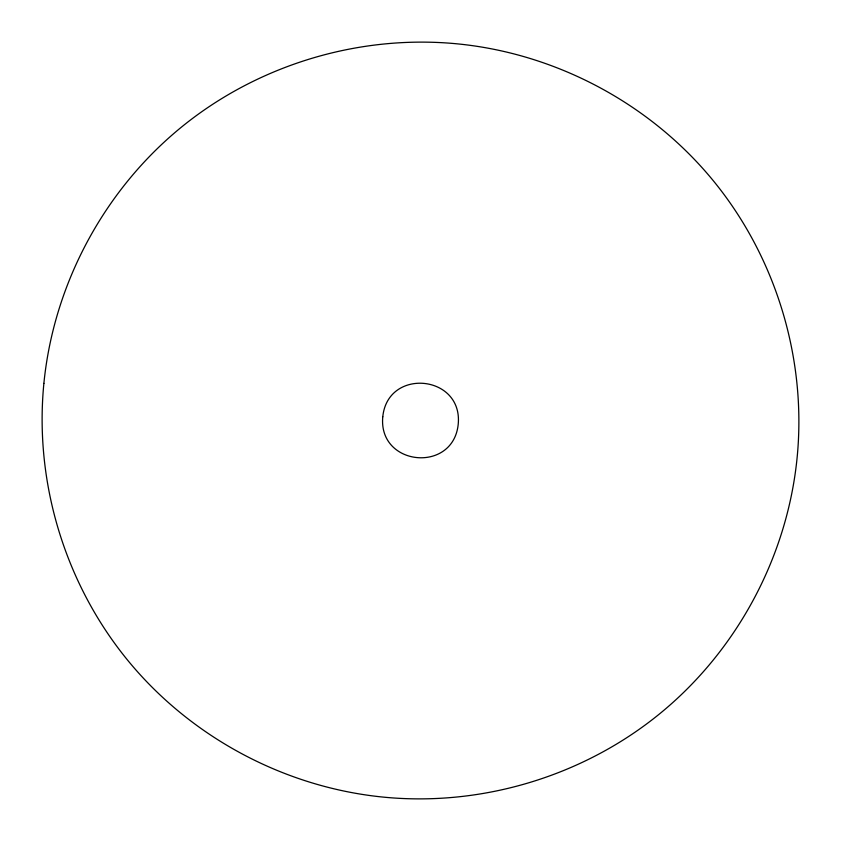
<?xml version="1.0" encoding="UTF-8"?>
<svg xmlns="http://www.w3.org/2000/svg" width="841" height="841" viewBox="0 0 841 841"><rect width="100%" height="100%" fill="white"/><g stroke="black" fill="none" stroke-linecap="round" stroke-linejoin="round"><path stroke-width="1.26" d="M43.879 383.401C34.176 482.198 64.999 583.833 127.958 660.584C190.949 737.305 284.615 787.365 383.401 797.121C482.198 806.824 583.833 776.001 660.584 713.042C737.305 650.051 787.365 556.385 797.121 457.599C806.824 358.802 776.001 257.167 713.042 180.416C650.051 103.695 556.385 53.635 457.599 43.879C358.802 34.176 257.167 64.999 180.416 127.958C103.695 190.949 53.635 284.615 43.879 383.401M382.781 416.789C378.008 466.229 453.257 473.63 458.219 424.211C462.992 374.781 387.743 367.37 382.781 416.789"/></g></svg>
